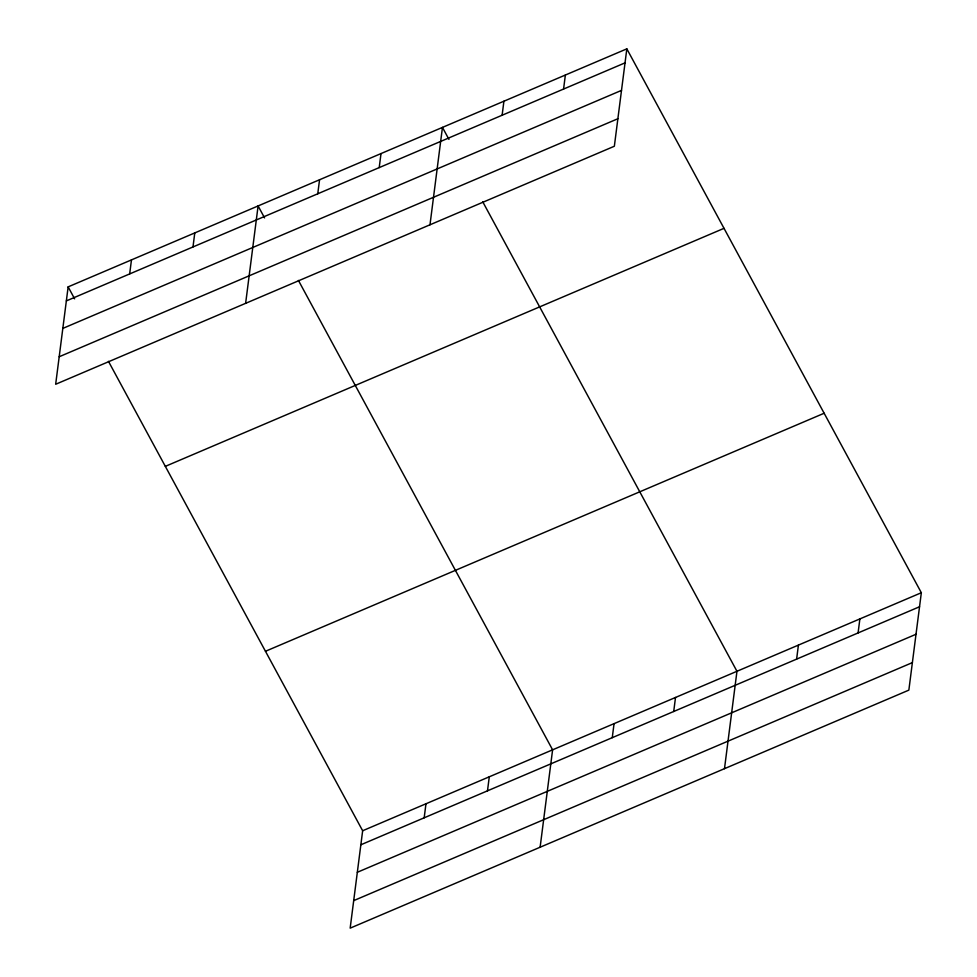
<?xml version="1.0" encoding="UTF-8"?>
<svg xmlns="http://www.w3.org/2000/svg" width="977" height="977" viewBox="0 0 977 977"><rect width="100%" height="100%" fill="white"/><g stroke="black" fill="none" stroke-linecap="round" stroke-linejoin="round"><path stroke-width="1.47" d="M68.146 286.872L55.665 384.266L614.35 146.245L626.831 48.85L68.146 286.872L74.618 298.84M129.66 273.926L131.468 259.906M192.982 246.949L194.777 232.929M245.618 303.334L258.099 205.952L264.572 217.908M317.757 193.788L319.552 179.768M379.21 167.604L381.006 153.584M429.99 224.783L442.459 127.401L448.944 139.369M108.459 361.331L362.65 830.755L350.169 928.15L908.854 690.128L921.335 592.734L626.831 48.85M502.117 115.237L503.912 101.217M424.177 817.81L425.972 803.79M563.57 89.054L565.365 75.034M487.486 790.833L489.282 776.813M540.122 847.218L552.603 749.835L298.412 280.399M612.261 737.672L614.057 723.652M673.715 711.488L675.51 697.468M724.494 768.667L736.963 671.284L482.772 201.848M796.621 659.121L798.417 645.101M858.075 632.937L859.882 618.917M66.351 300.904L625.024 62.87M62.821 328.406L621.506 90.385M59.194 356.752L617.879 118.73M165.333 466.359L724.018 228.337M265.463 651.28L824.148 413.247M362.65 830.755L921.335 592.734M360.855 844.787L919.54 606.754M357.326 872.29L916.011 634.268M353.698 900.635L912.384 662.614"/></g></svg>
